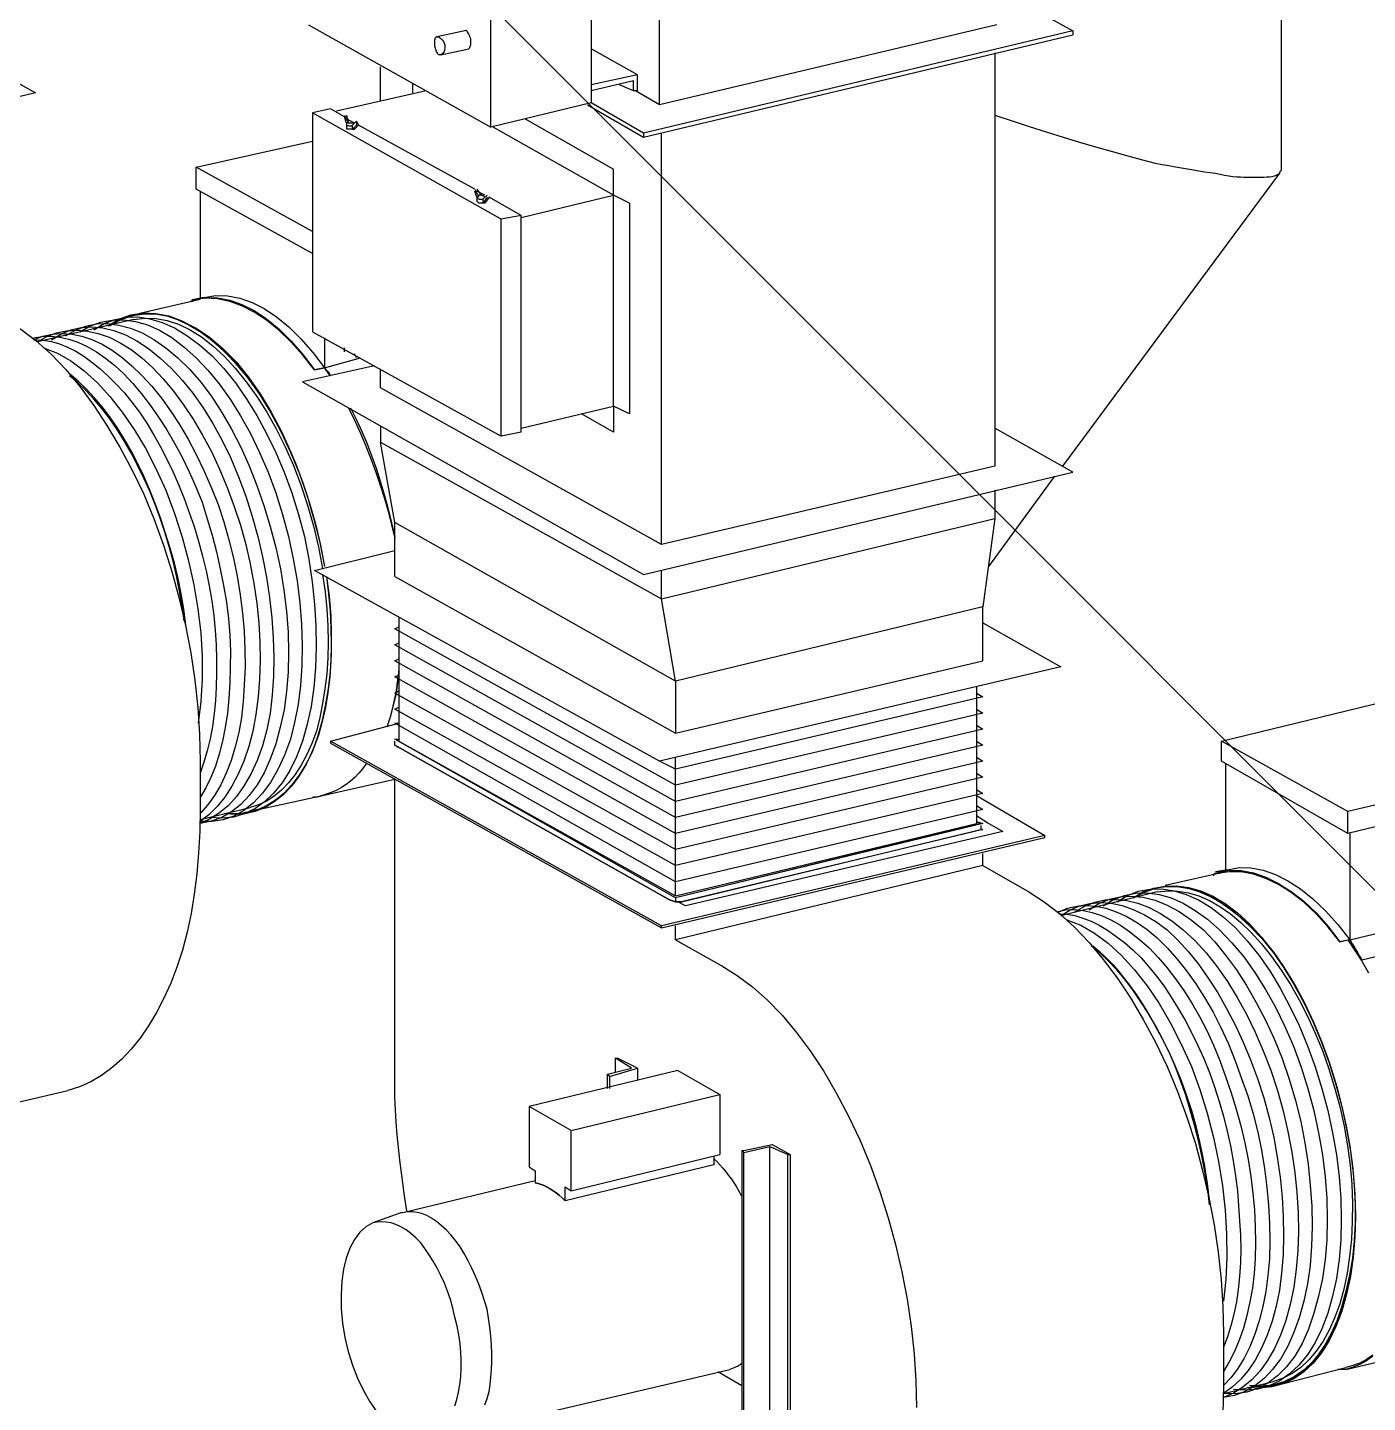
# Model space of a CAD drawing. Header units: metres. Extents: x 20 to 415, y 5 to 292.
# Drawn here: x 185 to 197.5, y 142.69 to 155.52 of the extents above; entities that cross this region are included whole.
import ezdxf

# ---------------------------------------------------------------- set-up
doc = ezdxf.new("R2010")
doc.units = ezdxf.units.M
for name, color, linetype in [('АРМАТУРА', 8, 'Continuous'), ('ВОЗДУХОВОДЫ', 7, 'Continuous'), ('ПОЗИЦИИ', 1, 'Continuous')]:
    doc.layers.add(name, color=color, linetype=linetype)

msp = doc.modelspace()

# ---------------------------------------------------------------- linework, layer by layer
at = {"layer": 'АРМАТУРА'}
for points in [[(190.257, 156.202), (190.257, 154.817)], [(190.894, 154.798), (190.894, 156.183)], [(189.321, 154.592), (189.321, 155.978)], [(194.04, 155.884), (194.751, 155.491)], [(187.617, 155.547), (189.321, 154.592)], [(189.078, 155.491), (188.816, 155.435)], [(189.134, 155.416), (189.128, 155.428), (189.123, 155.44), (189.117, 155.452), (189.112, 155.464), (189.106, 155.474), (189.1, 155.483), (189.095, 155.49), (189.089, 155.494), (189.083, 155.494), (189.078, 155.491)], [(194.751, 155.491), (190.744, 154.536)], [(194.04, 155.547), (190.894, 154.798)], [(194.751, 155.491), (194.751, 155.453)], [(188.834, 155.266), (188.829, 155.272), (188.823, 155.279), (188.818, 155.288), (188.813, 155.296), (188.809, 155.306), (188.805, 155.316), (188.802, 155.327), (188.799, 155.337), (188.798, 155.348), (188.797, 155.36), (188.797, 155.371), (188.797, 155.382), (188.798, 155.392), (188.798, 155.402), (188.799, 155.411), (188.801, 155.419), (188.803, 155.426), (188.807, 155.43), (188.811, 155.433), (188.816, 155.435)], [(188.816, 155.435), (188.822, 155.434), (188.829, 155.432), (188.837, 155.429), (188.845, 155.424), (188.853, 155.418), (188.862, 155.41), (188.87, 155.401), (188.878, 155.389), (188.884, 155.375), (188.891, 155.36), (188.891, 155.348), (188.89, 155.337), (188.89, 155.327), (188.888, 155.316), (188.886, 155.306), (188.883, 155.296), (188.878, 155.288), (188.872, 155.279), (188.863, 155.272), (188.853, 155.266)], [(189.115, 155.322), (189.12, 155.328), (189.124, 155.336), (189.128, 155.344), (189.13, 155.353), (189.132, 155.362), (189.133, 155.372), (189.133, 155.383), (189.134, 155.394), (189.134, 155.405), (189.134, 155.416)], [(188.853, 155.266), (188.834, 155.266)], [(188.853, 155.266), (189.115, 155.322)], [(190.688, 155.079), (190.257, 155.322)], [(188.591, 154.91), (188.591, 155.004)], [(190.688, 155.079), (190.257, 154.985)], [(190.651, 155.023), (190.257, 154.929)], [(190.651, 154.929), (190.52, 154.985)], [(190.651, 154.929), (190.651, 155.023)], [(190.688, 154.929), (190.688, 155.079)], [(187.88, 154.742), (188.703, 154.929)], [(190.688, 154.929), (190.651, 154.929)], [(190.894, 154.798), (190.669, 154.929)], [(187.823, 154.761), (187.655, 154.723)], [(189.415, 153.731), (187.655, 154.723)], [(187.655, 154.723), (187.655, 152.682)], [(187.954, 154.686), (187.823, 154.761)], [(187.954, 154.704), (187.992, 154.629)], [(187.973, 154.704), (187.992, 154.629)], [(190.257, 154.817), (189.321, 154.592)], [(190.744, 154.536), (190.257, 154.817)], [(187.973, 154.629), (187.954, 154.686)], [(188.048, 154.629), (187.973, 154.667)], [(187.992, 154.629), (187.987, 154.629), (187.983, 154.629), (187.98, 154.629), (187.977, 154.628), (187.976, 154.627), (187.974, 154.626), (187.974, 154.623), (187.973, 154.62), (187.973, 154.616), (187.973, 154.611)], [(187.973, 154.611), (187.973, 154.573)], [(187.973, 154.611), (187.974, 154.61), (187.977, 154.609), (187.982, 154.607), (187.988, 154.605), (187.994, 154.604), (188.001, 154.603), (188.009, 154.602), (188.016, 154.604), (188.023, 154.606), (188.029, 154.611)], [(188.048, 154.573), (188.048, 154.573), (188.046, 154.573), (188.044, 154.573), (188.04, 154.573), (188.036, 154.573), (188.032, 154.573), (188.027, 154.573), (188.022, 154.573), (188.016, 154.573), (188.011, 154.573), (188.005, 154.573), (188, 154.573), (187.994, 154.573), (187.989, 154.573), (187.985, 154.573), (187.981, 154.573), (187.978, 154.573), (187.975, 154.573), (187.974, 154.573), (187.973, 154.573)], [(188.048, 154.629), (188.042, 154.629), (188.037, 154.629), (188.031, 154.629), (188.026, 154.629), (188.02, 154.629), (188.014, 154.629), (188.009, 154.629), (188.003, 154.629), (187.998, 154.629), (187.992, 154.629)], [(188.029, 154.611), (188.067, 154.648)], [(188.029, 154.573), (188.029, 154.611)], [(188.067, 154.611), (188.029, 154.573)], [(188.029, 154.573), (188.03, 154.573), (188.031, 154.573), (188.033, 154.573), (188.036, 154.573), (188.039, 154.573), (188.042, 154.573), (188.044, 154.573), (188.046, 154.573), (188.048, 154.573), (188.048, 154.573)], [(188.086, 154.611), (188.048, 154.573)], [(188.067, 154.648), (188.086, 154.611)], [(188.067, 154.648), (188.067, 154.611)], [(189.171, 154.012), (188.086, 154.611)], [(190.463, 153.955), (189.34, 154.592)], [(189.64, 154.667), (190.463, 154.199)], [(189.64, 154.667), (190.463, 154.199)], [(186.569, 154.218), (187.655, 154.461)], [(190.744, 154.536), (190.744, 154.498)], [(186.569, 154.012), (186.569, 154.218)], [(187.655, 153.618), (186.569, 154.218)], [(190.463, 153.955), (190.463, 154.199)], [(187.655, 153.412), (186.569, 154.012)], [(186.606, 153.993), (186.606, 153.001)], [(189.171, 154.012), (189.209, 153.937)], [(189.19, 153.937), (189.171, 153.993)], [(189.19, 154.012), (189.228, 153.955)], [(189.265, 153.955), (189.19, 153.993)], [(189.209, 153.955), (189.204, 153.95), (189.2, 153.946), (189.197, 153.943), (189.194, 153.941), (189.193, 153.939), (189.192, 153.938), (189.191, 153.937), (189.19, 153.937), (189.19, 153.937), (189.19, 153.937)], [(189.19, 153.937), (189.19, 153.899)], [(189.19, 153.937), (189.191, 153.932), (189.194, 153.928), (189.199, 153.924), (189.205, 153.922), (189.211, 153.92), (189.218, 153.919), (189.226, 153.919), (189.233, 153.918), (189.24, 153.918), (189.246, 153.918)], [(189.265, 153.937), (189.259, 153.942), (189.254, 153.946), (189.248, 153.949), (189.243, 153.951), (189.237, 153.953), (189.231, 153.954), (189.226, 153.955), (189.22, 153.955), (189.215, 153.955), (189.209, 153.955)], [(189.246, 153.918), (189.284, 153.955)], [(189.284, 153.937), (189.246, 153.881)], [(189.303, 153.937), (189.265, 153.881)], [(189.602, 153.768), (189.303, 153.937)], [(189.602, 153.749), (190.463, 153.955)], [(190.613, 153.881), (190.463, 153.955)], [(190.613, 153.881), (190.463, 153.955)], [(190.463, 151.989), (190.463, 153.955)], [(189.246, 153.881), (189.246, 153.881), (189.244, 153.881), (189.242, 153.881), (189.239, 153.881), (189.235, 153.881), (189.23, 153.881), (189.225, 153.881), (189.22, 153.881), (189.215, 153.881), (189.209, 153.881), (189.204, 153.886), (189.2, 153.89), (189.197, 153.893), (189.194, 153.895), (189.193, 153.897), (189.192, 153.898), (189.191, 153.899), (189.19, 153.899), (189.19, 153.899), (189.19, 153.899)], [(189.246, 153.918), (189.246, 153.881)], [(189.265, 153.899), (189.246, 153.881)], [(189.265, 153.881), (189.265, 153.881), (189.263, 153.881), (189.261, 153.881), (189.259, 153.881), (189.256, 153.881), (189.253, 153.881), (189.25, 153.881), (189.248, 153.881), (189.247, 153.881), (189.246, 153.881)], [(190.613, 153.881), (190.613, 151.915)], [(189.602, 153.768), (189.415, 153.731)], [(189.415, 151.709), (189.415, 153.731)], [(189.602, 151.746), (189.602, 153.768)], [(186.531, 152.963), (186.526, 152.963), (186.522, 152.963), (186.519, 152.963), (186.517, 152.963), (186.515, 152.963), (186.514, 152.963), (186.513, 152.963), (186.513, 152.963), (186.513, 152.963), (186.513, 152.963)], [(186.531, 152.982), (186.55, 152.982)], [(186.531, 152.963), (186.569, 152.982)], [(186.55, 152.982), (186.55, 152.982), (186.548, 152.982), (186.546, 152.981), (186.544, 152.981), (186.541, 152.98), (186.538, 152.978), (186.536, 152.975), (186.533, 152.972), (186.532, 152.968), (186.531, 152.963)], [(186.644, 153.001), (186.55, 152.982)], [(186.55, 152.982), (186.658, 153), (186.769, 152.998), (186.883, 152.977), (186.997, 152.937), (187.112, 152.879), (187.227, 152.803), (187.341, 152.709), (187.454, 152.598), (187.565, 152.47), (187.674, 152.326)], [(187.674, 152.326), (187.565, 152.465), (187.454, 152.589), (187.341, 152.697), (187.227, 152.789), (187.112, 152.865), (186.997, 152.924), (186.883, 152.965), (186.769, 152.989), (186.658, 152.995), (186.55, 152.982)], [(186.606, 153.001), (186.606, 152.995), (186.605, 152.991), (186.602, 152.988), (186.6, 152.986), (186.597, 152.984), (186.594, 152.983), (186.592, 152.982), (186.59, 152.982), (186.588, 152.982), (186.588, 152.982)], [(186.644, 153.001), (186.752, 153.019), (186.863, 153.017), (186.976, 152.996), (187.091, 152.956), (187.206, 152.898), (187.32, 152.821), (187.435, 152.727), (187.548, 152.616), (187.659, 152.489), (187.767, 152.345)], [(184.79, 152.795), (184.935, 152.706), (185.077, 152.598), (185.217, 152.472), (185.353, 152.329), (185.485, 152.17), (185.614, 151.995), (185.738, 151.807), (185.858, 151.605), (185.973, 151.391), (186.082, 151.166), (186.179, 150.932), (186.266, 150.691), (186.344, 150.445), (186.412, 150.195), (186.471, 149.942), (186.519, 149.687), (186.557, 149.431), (186.584, 149.177), (186.601, 148.925), (186.606, 148.675)], [(187.655, 152.682), (189.415, 151.709)], [(187.767, 152.626), (187.767, 152.345)], [(187.954, 152.495), (187.954, 152.532)], [(187.767, 152.345), (188.104, 152.439)], [(188.067, 152.439), (188.048, 152.476)], [(187.767, 152.345), (187.674, 152.326)], [(187.674, 152.326), (187.767, 152.345)], [(187.823, 152.27), (187.818, 152.276), (187.812, 152.284), (187.807, 152.291), (187.801, 152.299), (187.795, 152.308), (187.79, 152.316), (187.784, 152.324), (187.778, 152.332), (187.773, 152.339), (187.767, 152.345)], [(187.767, 152.345), (187.773, 152.34), (187.778, 152.334), (187.784, 152.328), (187.79, 152.322), (187.795, 152.315), (187.801, 152.308), (187.807, 152.3), (187.812, 152.291), (187.818, 152.281), (187.823, 152.27)], [(189.602, 151.783), (190.463, 151.989)], [(190.463, 151.746), (190.164, 151.915)], [(190.463, 151.989), (190.463, 151.746)], [(190.463, 151.989), (190.463, 151.746)], [(190.613, 151.915), (190.463, 151.989)], [(189.602, 151.746), (189.415, 151.709)], [(196.137, 148.863), (198.833, 149.518)], [(187.823, 148.863), (188.46, 149.031)], [(190.913, 147.14), (187.823, 148.863)], [(187.823, 148.863), (187.823, 148.844)], [(187.823, 148.844), (190.913, 147.121)], [(190.988, 147.383), (188.423, 148.825)], [(188.46, 148.806), (188.441, 148.806)], [(196.137, 148.675), (196.137, 148.863)], [(197.316, 148.207), (196.137, 148.863)], [(200.031, 148.844), (197.316, 148.207)], [(186.606, 148.675), (186.606, 148.226)], [(197.316, 148.001), (196.137, 148.675)], [(196.174, 148.657), (196.174, 147.664)], [(200.031, 148.657), (197.316, 148.001)], [(188.423, 145.661), (188.423, 148.507)], [(193.852, 148.357), (194.489, 147.983)], [(186.606, 148.226), (186.603, 148.021), (186.593, 147.82), (186.576, 147.625), (186.552, 147.437), (186.522, 147.255), (186.485, 147.08), (186.441, 146.914), (186.391, 146.755), (186.333, 146.606), (186.269, 146.466), (186.2, 146.331), (186.126, 146.206), (186.047, 146.091), (185.964, 145.988), (185.876, 145.895), (185.784, 145.814), (185.687, 145.744), (185.586, 145.685), (185.481, 145.639), (185.371, 145.605)], [(193.852, 148.17), (193.965, 148.095)], [(197.316, 148.001), (197.316, 148.207)], [(193.909, 148.039), (191.1, 147.365)], [(193.89, 148.039), (193.909, 148.039)], [(193.965, 148.095), (194.096, 148.02)], [(194.489, 147.983), (190.913, 147.14)], [(190.913, 147.121), (194.489, 147.964)], [(194.096, 148.02), (191.137, 147.327), (191.063, 147.365)], [(194.489, 147.964), (194.489, 147.983)], [(197.335, 148.001), (197.335, 147.009)], [(193.909, 147.702), (193.909, 147.814)], [(193.909, 147.702), (191.044, 147.009)], [(193.909, 147.702), (194.339, 147.458)], [(196.08, 147.646), (196.081, 147.646), (196.082, 147.646), (196.085, 147.646), (196.087, 147.646), (196.09, 147.646), (196.093, 147.646), (196.095, 147.646), (196.097, 147.646), (196.099, 147.646), (196.099, 147.646)], [(196.08, 147.627), (196.137, 147.646)], [(196.193, 147.664), (196.099, 147.646)], [(196.099, 147.646), (196.208, 147.659), (196.32, 147.655), (196.435, 147.633), (196.552, 147.593), (196.67, 147.536), (196.788, 147.461), (196.905, 147.369), (197.02, 147.26), (197.132, 147.134), (197.241, 146.99)], [(197.241, 146.99), (197.132, 147.129), (197.02, 147.252), (196.905, 147.36), (196.788, 147.452), (196.67, 147.526), (196.552, 147.583), (196.436, 147.623), (196.32, 147.643), (196.208, 147.645), (196.099, 147.627)], [(196.174, 147.646), (196.168, 147.646), (196.163, 147.645), (196.157, 147.645), (196.152, 147.644), (196.146, 147.643), (196.14, 147.642), (196.135, 147.639), (196.129, 147.636), (196.123, 147.632), (196.118, 147.627)], [(196.193, 147.664), (196.301, 147.683), (196.412, 147.681), (196.526, 147.66), (196.641, 147.62), (196.757, 147.561), (196.874, 147.485), (196.99, 147.391), (197.106, 147.28), (197.222, 147.153), (197.335, 147.009)], [(197.335, 147.009), (199.994, 147.646)], [(196.08, 147.627), (196.08, 147.627), (196.079, 147.627), (196.076, 147.627), (196.074, 147.626), (196.071, 147.625), (196.068, 147.623), (196.066, 147.621), (196.064, 147.617), (196.062, 147.613), (196.062, 147.608)], [(196.099, 147.627), (196.099, 147.627), (196.097, 147.627), (196.095, 147.627), (196.093, 147.627), (196.09, 147.627), (196.087, 147.627), (196.085, 147.627), (196.082, 147.627), (196.081, 147.627), (196.08, 147.627)], [(194.339, 147.458), (194.484, 147.365), (194.626, 147.255), (194.766, 147.128), (194.902, 146.985), (195.034, 146.826), (195.163, 146.654), (195.287, 146.467), (195.407, 146.267), (195.522, 146.054), (195.631, 145.829), (195.728, 145.595), (195.815, 145.355), (195.893, 145.109), (195.961, 144.859), (196.02, 144.605), (196.068, 144.351), (196.106, 144.095), (196.133, 143.841), (196.15, 143.588), (196.155, 143.339)], [(197.447, 146.822), (200.125, 147.458)], [(191.044, 147.365), (190.988, 147.383)], [(191.1, 147.365), (191.044, 147.365)], [(190.913, 147.121), (190.913, 147.14)], [(191.044, 147.009), (191.044, 147.14)], [(191.044, 147.009), (191.474, 146.766)], [(197.335, 147.009), (197.241, 146.99)], [(197.241, 146.99), (197.316, 147.009)], [(197.335, 147.009), (197.346, 146.992), (197.357, 146.973), (197.369, 146.955), (197.38, 146.935), (197.391, 146.915), (197.402, 146.896), (197.414, 146.876), (197.425, 146.858), (197.436, 146.839), (197.447, 146.822)], [(191.474, 146.766), (191.619, 146.678), (191.762, 146.571), (191.901, 146.447), (192.037, 146.306), (192.17, 146.148), (192.298, 145.974), (192.422, 145.786), (192.542, 145.583), (192.657, 145.366), (192.766, 145.137), (192.863, 144.903), (192.95, 144.662), (193.028, 144.416), (193.096, 144.166), (193.155, 143.913), (193.203, 143.658), (193.241, 143.403), (193.269, 143.148), (193.285, 142.896), (193.291, 142.646)], [(190.632, 145.811), (190.482, 145.904)], [(190.482, 145.773), (190.482, 145.904)], [(190.482, 145.904), (190.501, 145.904)], [(190.688, 145.811), (190.501, 145.904)], [(191.063, 145.792), (189.677, 145.455)], [(190.407, 145.755), (190.632, 145.811)], [(190.407, 145.755), (190.426, 145.736)], [(190.407, 145.623), (190.407, 145.755)], [(190.426, 145.736), (190.688, 145.811)], [(190.426, 145.736), (190.426, 145.623)], [(190.688, 145.811), (190.688, 145.698)], [(191.063, 145.792), (191.456, 145.567)], [(182.562, 144.949), (185.371, 145.605)], [(188.535, 144.481), (188.518, 144.599), (188.502, 144.717), (188.486, 144.835), (188.471, 144.953), (188.458, 145.071), (188.446, 145.189), (188.436, 145.307), (188.429, 145.425), (188.424, 145.543), (188.423, 145.661)], [(190.07, 145.23), (191.456, 145.567)], [(191.456, 145.567), (191.456, 145.006)], [(189.677, 145.455), (189.677, 144.893)], [(190.07, 145.23), (189.677, 145.455)], [(190.07, 144.669), (190.07, 145.23)], [(191.68, 145.043), (191.943, 145.099)], [(191.68, 145.024), (191.924, 145.081)], [(191.924, 145.081), (192.092, 145.006)], [(191.924, 138.172), (191.924, 145.081)], [(191.943, 145.099), (192.111, 145.006)], [(190.07, 144.669), (191.456, 145.006)], [(191.4, 144.987), (191.4, 144.912)], [(191.4, 144.968), (191.428, 144.94), (191.456, 144.91), (191.483, 144.878), (191.511, 144.846), (191.538, 144.811), (191.564, 144.776), (191.59, 144.738), (191.615, 144.698), (191.639, 144.656), (191.662, 144.612)], [(191.68, 145.024), (191.662, 145.043)], [(191.662, 145.043), (191.68, 145.043)], [(191.662, 145.043), (191.662, 138.115)], [(191.68, 138.115), (191.68, 145.024)], [(192.092, 138.078), (192.092, 145.006)], [(192.092, 145.006), (192.111, 145.006)], [(192.111, 145.006), (192.111, 138.097)], [(189.677, 144.893), (189.733, 144.856)], [(189.733, 144.856), (189.733, 144.743)], [(191.4, 144.912), (190.014, 144.575)], [(189.733, 144.762), (188.497, 144.463)], [(190.014, 144.575), (189.986, 144.602), (189.958, 144.627), (189.93, 144.649), (189.902, 144.669), (189.874, 144.687), (189.846, 144.703), (189.817, 144.717), (189.789, 144.728), (189.761, 144.737), (189.733, 144.743)], [(189.733, 144.743), (189.761, 144.737), (189.789, 144.728), (189.817, 144.717), (189.846, 144.703), (189.874, 144.687), (189.902, 144.669), (189.93, 144.649), (189.958, 144.627), (189.986, 144.602), (190.014, 144.575)], [(190.014, 144.575), (190.014, 144.706)], [(190.014, 144.706), (190.07, 144.669)], [(188.479, 144.463), (188.217, 144.369)], [(188.497, 144.463), (188.497, 144.463), (188.496, 144.463), (188.493, 144.463), (188.491, 144.463), (188.488, 144.463), (188.485, 144.463), (188.483, 144.463), (188.481, 144.463), (188.479, 144.463), (188.479, 144.463)], [(189.262, 142.673), (189.284, 142.732), (189.303, 142.796), (189.313, 142.86), (189.32, 142.928), (189.326, 143), (189.328, 143.075), (189.328, 143.152), (189.325, 143.232), (189.32, 143.313), (189.311, 143.396), (189.299, 143.48), (189.284, 143.564), (189.26, 143.643), (189.234, 143.72), (189.206, 143.797), (189.176, 143.872), (189.143, 143.945), (189.109, 144.016), (189.072, 144.082), (189.032, 144.145), (188.991, 144.204), (188.947, 144.257), (188.902, 144.304), (188.857, 144.346), (188.812, 144.383), (188.767, 144.413), (188.722, 144.437), (188.677, 144.455), (188.632, 144.467), (188.587, 144.472), (188.542, 144.471), (188.497, 144.463)], [(188.217, 144.369), (188.153, 144.333), (188.096, 144.281), (188.046, 144.214), (188.004, 144.134), (187.971, 144.041), (187.946, 143.938), (187.929, 143.824), (187.922, 143.701), (187.924, 143.57), (187.936, 143.433), (187.957, 143.299), (187.989, 143.168), (188.028, 143.041), (188.076, 142.919), (188.13, 142.806), (188.191, 142.701), (188.256, 142.607), (188.327, 142.525), (188.401, 142.456), (188.479, 142.403)], [(188.984, 142.662), (189.003, 142.721), (189.018, 142.79), (189.03, 142.86), (189.038, 142.933), (189.042, 143.008), (189.043, 143.084), (189.039, 143.162), (189.032, 143.242), (189.02, 143.323), (189.004, 143.405), (188.984, 143.489), (188.965, 143.572), (188.942, 143.653), (188.916, 143.731), (188.886, 143.806), (188.853, 143.878), (188.819, 143.946), (188.782, 144.011), (188.744, 144.072), (188.705, 144.129), (188.666, 144.182), (188.62, 144.229), (188.574, 144.27), (188.528, 144.304), (188.481, 144.331), (188.434, 144.353), (188.388, 144.368), (188.343, 144.377), (188.299, 144.38), (188.257, 144.377), (188.217, 144.369)], [(196.155, 143.339), (196.155, 142.89)], [(191.662, 143.058), (191.656, 143.053), (191.648, 143.047), (191.64, 143.042), (191.63, 143.036), (191.62, 143.03), (191.608, 143.025), (191.595, 143.019), (191.581, 143.013), (191.566, 143.008), (191.549, 143.002)], [(189.003, 142.403), (191.549, 143.002)], [(191.437, 142.983), (191.662, 142.852)], [(196.155, 142.89), (196.152, 142.684), (196.142, 142.484), (196.125, 142.289), (196.101, 142.099), (196.071, 141.916), (196.034, 141.74), (195.99, 141.571), (195.94, 141.409), (195.882, 141.256), (195.818, 141.111), (195.749, 140.981), (195.675, 140.86), (195.596, 140.749), (195.513, 140.647), (195.425, 140.557), (195.333, 140.476), (195.236, 140.407), (195.135, 140.349), (195.03, 140.303), (194.92, 140.269)]]:
    msp.add_lwpolyline(points, dxfattribs=at)
at = {"layer": 'ВОЗДУХОВОДЫ'}
for points in [[(196.698, 154.199), (196.698, 156.82)], [(184.341, 155.322), (185.071, 154.91), (181.326, 154.012), (178.125, 155.809)], [(190.22, 154.798), (190.744, 154.498), (194.751, 155.453)], [(194.021, 155.285), (194.021, 151.428)], [(188.291, 154.835), (188.291, 155.154)], [(194.021, 154.704), (194.183, 154.649), (194.344, 154.596), (194.502, 154.546), (194.659, 154.498), (194.812, 154.452), (194.962, 154.408), (195.108, 154.366), (195.25, 154.327), (195.387, 154.29), (195.519, 154.255), (195.584, 154.244), (195.647, 154.233), (195.707, 154.222), (195.765, 154.211), (195.821, 154.201), (195.875, 154.192), (195.927, 154.183), (195.979, 154.175), (196.03, 154.168), (196.08, 154.161), (196.124, 154.151), (196.166, 154.143), (196.206, 154.137), (196.243, 154.132), (196.279, 154.129), (196.314, 154.126), (196.346, 154.125), (196.378, 154.124), (196.408, 154.124), (196.436, 154.124)], [(190.913, 150.698), (190.913, 154.536)], [(196.68, 154.161), (196.68, 154.166), (196.682, 154.171), (196.684, 154.174), (196.686, 154.177), (196.689, 154.18), (196.692, 154.183), (196.694, 154.186), (196.696, 154.19), (196.698, 154.194), (196.698, 154.199)], [(194.657, 151.428), (196.68, 154.161)], [(196.436, 154.124), (196.469, 154.124), (196.501, 154.124), (196.531, 154.125), (196.56, 154.126), (196.586, 154.129), (196.61, 154.132), (196.632, 154.137), (196.651, 154.143), (196.667, 154.151), (196.68, 154.161)], [(186.606, 152.982), (186.045, 152.851)], [(185.989, 152.795), (185.09, 152.589)], [(185.483, 152.682), (185.581, 152.736), (185.682, 152.772), (185.787, 152.791), (185.895, 152.793), (186.005, 152.778), (186.117, 152.746), (186.229, 152.696), (186.343, 152.628), (186.456, 152.542), (186.569, 152.439), (186.68, 152.324), (186.786, 152.195), (186.888, 152.053), (186.985, 151.898), (187.077, 151.732), (187.162, 151.556), (187.241, 151.371), (187.312, 151.178), (187.375, 150.978), (187.43, 150.772), (187.476, 150.565), (187.511, 150.358), (187.537, 150.154), (187.553, 149.953), (187.559, 149.757), (187.556, 149.566), (187.543, 149.382), (187.521, 149.206), (187.489, 149.038), (187.449, 148.881), (187.394, 148.732), (187.333, 148.597), (187.263, 148.477), (187.187, 148.374), (187.105, 148.287), (187.016, 148.217), (186.922, 148.164), (186.822, 148.129), (186.716, 148.112), (186.606, 148.114)], [(185.614, 152.701), (185.712, 152.759), (185.813, 152.798), (185.919, 152.818), (186.027, 152.82), (186.138, 152.804), (186.252, 152.77), (186.367, 152.718), (186.483, 152.648), (186.601, 152.561), (186.719, 152.458), (186.829, 152.338), (186.936, 152.205), (187.038, 152.059), (187.135, 151.902), (187.227, 151.734), (187.312, 151.557), (187.391, 151.371), (187.462, 151.178), (187.525, 150.978), (187.58, 150.772), (187.62, 150.56), (187.652, 150.349), (187.674, 150.142), (187.687, 149.938), (187.69, 149.74), (187.684, 149.548), (187.668, 149.364), (187.642, 149.187), (187.607, 149.02), (187.561, 148.863), (187.506, 148.718), (187.443, 148.589), (187.372, 148.475), (187.293, 148.378), (187.208, 148.296), (187.116, 148.232), (187.019, 148.184), (186.917, 148.155), (186.811, 148.144), (186.7, 148.151)], [(185.745, 152.738), (185.849, 152.8), (185.959, 152.84), (186.074, 152.858), (186.193, 152.854), (186.314, 152.83), (186.437, 152.784), (186.56, 152.718), (186.683, 152.632), (186.805, 152.527), (186.925, 152.401), (187.045, 152.259), (187.158, 152.102), (187.264, 151.932), (187.361, 151.751), (187.451, 151.559), (187.533, 151.358), (187.605, 151.15), (187.669, 150.935), (187.723, 150.715), (187.767, 150.492)], [(185.745, 152.738), (185.849, 152.8), (185.959, 152.84), (186.074, 152.858), (186.193, 152.854), (186.314, 152.83), (186.437, 152.784), (186.56, 152.718), (186.683, 152.632), (186.805, 152.527), (186.925, 152.401), (187.045, 152.259), (187.158, 152.102), (187.264, 151.932), (187.361, 151.751), (187.451, 151.559), (187.533, 151.358), (187.605, 151.15), (187.669, 150.935), (187.723, 150.715), (187.767, 150.492)], [(185.764, 152.738), (185.868, 152.796), (185.976, 152.833), (186.089, 152.85), (186.206, 152.846), (186.326, 152.823), (186.447, 152.779), (186.571, 152.715), (186.695, 152.631), (186.819, 152.526), (186.943, 152.401), (187.059, 152.259), (187.168, 152.102), (187.27, 151.932), (187.365, 151.751), (187.454, 151.559), (187.534, 151.358), (187.606, 151.15), (187.669, 150.935), (187.723, 150.715), (187.767, 150.492)], [(185.764, 152.738), (185.781, 152.754), (185.8, 152.768), (185.819, 152.78), (185.839, 152.79), (185.86, 152.799), (185.881, 152.807), (185.903, 152.814), (185.925, 152.821), (185.947, 152.826), (185.97, 152.832)], [(185.97, 152.832), (186.073, 152.851), (186.178, 152.851), (186.286, 152.833), (186.395, 152.798), (186.506, 152.745), (186.617, 152.677), (186.728, 152.593), (186.839, 152.493), (186.948, 152.38), (187.056, 152.252), (187.155, 152.111), (187.248, 151.961), (187.337, 151.801), (187.42, 151.632), (187.496, 151.456), (187.565, 151.273), (187.628, 151.084), (187.682, 150.89), (187.729, 150.692), (187.767, 150.492)], [(185.989, 152.795), (186.091, 152.809), (186.195, 152.806), (186.3, 152.787), (186.406, 152.752), (186.513, 152.701), (186.619, 152.634), (186.726, 152.552), (186.831, 152.454), (186.935, 152.342), (187.037, 152.214), (187.136, 152.079), (187.23, 151.932), (187.318, 151.776), (187.401, 151.609), (187.477, 151.435), (187.547, 151.253), (187.609, 151.065), (187.664, 150.871), (187.71, 150.674), (187.749, 150.473)], [(185.052, 152.607), (185.138, 152.64), (185.227, 152.659), (185.318, 152.666), (185.41, 152.659), (185.504, 152.64), (185.598, 152.609), (185.693, 152.565), (185.786, 152.51), (185.879, 152.443), (185.97, 152.364), (186.064, 152.274), (186.156, 152.174), (186.245, 152.064), (186.331, 151.944), (186.414, 151.816), (186.494, 151.681), (186.57, 151.537), (186.643, 151.388), (186.711, 151.233), (186.775, 151.072), (186.828, 150.908), (186.876, 150.74), (186.917, 150.571), (186.952, 150.401), (186.981, 150.229), (187.003, 150.058), (187.018, 149.888), (187.025, 149.718), (187.026, 149.551), (187.018, 149.387), (187.009, 149.233), (186.992, 149.084), (186.967, 148.943), (186.935, 148.809), (186.897, 148.683), (186.851, 148.565), (186.799, 148.456), (186.741, 148.356), (186.677, 148.267), (186.606, 148.189)], [(185.09, 152.589), (185.176, 152.637), (185.267, 152.672), (185.36, 152.692), (185.457, 152.698), (185.556, 152.689), (185.656, 152.667), (185.758, 152.631), (185.86, 152.58), (185.962, 152.516), (186.063, 152.439), (186.164, 152.348), (186.263, 152.244), (186.359, 152.129), (186.453, 152.002), (186.543, 151.866), (186.63, 151.719), (186.712, 151.564), (186.788, 151.401), (186.86, 151.23), (186.925, 151.053), (186.983, 150.877), (187.033, 150.698), (187.075, 150.516), (187.109, 150.333), (187.135, 150.15), (187.154, 149.968), (187.165, 149.789), (187.167, 149.612), (187.162, 149.441), (187.149, 149.275), (187.128, 149.111), (187.098, 148.956), (187.06, 148.812), (187.015, 148.677), (186.962, 148.554), (186.903, 148.442), (186.837, 148.341), (186.765, 148.252), (186.688, 148.177), (186.606, 148.114)], [(185.221, 152.607), (185.308, 152.661), (185.4, 152.699), (185.496, 152.722), (185.596, 152.729), (185.698, 152.72), (185.803, 152.695), (185.91, 152.655), (186.017, 152.598), (186.125, 152.526), (186.232, 152.439), (186.338, 152.342), (186.44, 152.231), (186.54, 152.108), (186.635, 151.972), (186.726, 151.826), (186.812, 151.669), (186.892, 151.503), (186.966, 151.329), (187.033, 151.148), (187.093, 150.96), (187.145, 150.773), (187.19, 150.584), (187.226, 150.393), (187.255, 150.203), (187.276, 150.014), (187.289, 149.827), (187.294, 149.644), (187.291, 149.465), (187.28, 149.291), (187.262, 149.125), (187.229, 148.967), (187.188, 148.82), (187.139, 148.684), (187.082, 148.56), (187.018, 148.448), (186.948, 148.35), (186.871, 148.264), (186.788, 148.193), (186.7, 148.137), (186.606, 148.095)], [(185.352, 152.645), (185.444, 152.698), (185.54, 152.735), (185.64, 152.755), (185.742, 152.758), (185.848, 152.745), (185.956, 152.716), (186.065, 152.671), (186.176, 152.609), (186.288, 152.532), (186.4, 152.439), (186.511, 152.331), (186.616, 152.209), (186.716, 152.074), (186.811, 151.928), (186.901, 151.772), (186.986, 151.606), (187.064, 151.431), (187.136, 151.249), (187.202, 151.06), (187.262, 150.866), (187.313, 150.669), (187.356, 150.47), (187.389, 150.272), (187.413, 150.075), (187.428, 149.881), (187.433, 149.691), (187.428, 149.506), (187.414, 149.327), (187.39, 149.156), (187.355, 148.994), (187.312, 148.838), (187.261, 148.695), (187.203, 148.567), (187.138, 148.454), (187.065, 148.355), (186.986, 148.271), (186.9, 148.203), (186.808, 148.151), (186.71, 148.115), (186.606, 148.095)], [(185.052, 152.626), (185.132, 152.638), (185.214, 152.64), (185.297, 152.631), (185.381, 152.613), (185.466, 152.584), (185.552, 152.545), (185.639, 152.496), (185.725, 152.437), (185.81, 152.368), (185.895, 152.289), (185.979, 152.2), (186.061, 152.103), (186.141, 151.998), (186.219, 151.886), (186.295, 151.767), (186.368, 151.642), (186.438, 151.511), (186.504, 151.375), (186.567, 151.235), (186.625, 151.091), (186.674, 150.938), (186.719, 150.784), (186.76, 150.628), (186.795, 150.472), (186.826, 150.316), (186.852, 150.161), (186.871, 150.006), (186.883, 149.853), (186.889, 149.703), (186.887, 149.555), (186.884, 149.406), (186.876, 149.262), (186.862, 149.123), (186.842, 148.99), (186.817, 148.863), (186.786, 148.743), (186.75, 148.63), (186.707, 148.524), (186.66, 148.427), (186.606, 148.338)], [(185.071, 152.607), (185.145, 152.603), (185.219, 152.59), (185.294, 152.568), (185.37, 152.538), (185.446, 152.5), (185.521, 152.454), (185.597, 152.4), (185.672, 152.339), (185.746, 152.271), (185.82, 152.195), (185.897, 152.114), (185.971, 152.025), (186.041, 151.931), (186.109, 151.83), (186.173, 151.725), (186.235, 151.614), (186.294, 151.499), (186.351, 151.379), (186.405, 151.256), (186.457, 151.128), (186.505, 150.997), (186.551, 150.864), (186.592, 150.728), (186.629, 150.59), (186.663, 150.452), (186.691, 150.313), (186.715, 150.173), (186.734, 150.035), (186.748, 149.897), (186.756, 149.761), (186.76, 149.628), (186.76, 149.497), (186.757, 149.368), (186.749, 149.243), (186.737, 149.12), (186.721, 149.001), (186.7, 148.886), (186.674, 148.774), (186.643, 148.666), (186.606, 148.563)], [(185.146, 152.532), (185.275, 152.482), (185.401, 152.41), (185.526, 152.318), (185.648, 152.207), (185.766, 152.078), (185.881, 151.933), (185.991, 151.771), (186.096, 151.595), (186.195, 151.405), (186.288, 151.203), (186.368, 150.987), (186.438, 150.767), (186.498, 150.544), (186.547, 150.32), (186.585, 150.096), (186.612, 149.874), (186.626, 149.655), (186.627, 149.44), (186.614, 149.232), (186.588, 149.031)], [(186.475, 149.949), (186.456, 150.094), (186.431, 150.238), (186.401, 150.381), (186.367, 150.523), (186.328, 150.663), (186.285, 150.801), (186.239, 150.937), (186.19, 151.071), (186.137, 151.204), (186.082, 151.334), (186.024, 151.455), (185.963, 151.572), (185.899, 151.683), (185.833, 151.789), (185.764, 151.889), (185.692, 151.983), (185.619, 152.07), (185.544, 152.15), (185.467, 152.223), (185.389, 152.289)], [(186.457, 149.986), (186.438, 150.126), (186.414, 150.266), (186.386, 150.405), (186.355, 150.543), (186.319, 150.679), (186.279, 150.812), (186.235, 150.943), (186.188, 151.071), (186.137, 151.195), (186.082, 151.315), (186.024, 151.437), (185.963, 151.553), (185.899, 151.664), (185.833, 151.77), (185.764, 151.87), (185.692, 151.964), (185.619, 152.051), (185.544, 152.132), (185.467, 152.205), (185.389, 152.27)], [(186.457, 149.986), (186.438, 150.126), (186.414, 150.266), (186.386, 150.405), (186.355, 150.543), (186.319, 150.679), (186.279, 150.812), (186.235, 150.943), (186.188, 151.071), (186.137, 151.195), (186.082, 151.315), (186.024, 151.437), (185.963, 151.553), (185.899, 151.664), (185.833, 151.77), (185.764, 151.87), (185.692, 151.964), (185.619, 152.051), (185.544, 152.132), (185.467, 152.205), (185.389, 152.27)], [(188.235, 152.364), (187.561, 152.214), (190.744, 150.417), (194.751, 151.372), (194.021, 151.783)], [(187.767, 152.345), (187.773, 152.339), (187.778, 152.332), (187.784, 152.324), (187.79, 152.316), (187.795, 152.308), (187.801, 152.299), (187.807, 152.291), (187.812, 152.284), (187.818, 152.276), (187.823, 152.27)], [(187.767, 152.345), (187.773, 152.339), (187.778, 152.332), (187.784, 152.324), (187.79, 152.316), (187.795, 152.308), (187.801, 152.299), (187.807, 152.291), (187.812, 152.284), (187.818, 152.276), (187.823, 152.27)], [(188.291, 152.158), (188.291, 152.326)], [(194.021, 151.428), (190.913, 150.698), (188.291, 152.158)], [(187.992, 151.971), (188.047, 151.857), (188.1, 151.742), (188.15, 151.624), (188.198, 151.505), (188.242, 151.383), (188.285, 151.26), (188.324, 151.136), (188.36, 151.01), (188.393, 150.882), (188.423, 150.754)], [(188.011, 151.971), (188.065, 151.862), (188.116, 151.751), (188.165, 151.637), (188.21, 151.519), (188.252, 151.4), (188.291, 151.278), (188.328, 151.154), (188.362, 151.028), (188.393, 150.901), (188.423, 150.772)], [(188.291, 151.802), (188.291, 151.652), (190.913, 150.192), (190.913, 150.454)], [(188.423, 150.903), (188.291, 151.652)], [(193.965, 150.492), (194.583, 151.334)], [(194.021, 151.203), (194.021, 150.941)], [(191.044, 149.424), (188.423, 150.903)], [(188.423, 150.398), (188.423, 150.903)], [(190.913, 150.192), (194.021, 150.941)], [(194.021, 150.941), (193.909, 150.117)], [(194.639, 149.555), (190.894, 148.675), (187.674, 150.454), (188.423, 150.641)], [(187.786, 150.398), (187.81, 150.213), (187.825, 150.031), (187.831, 149.851), (187.829, 149.676), (187.819, 149.506), (187.801, 149.343), (187.775, 149.186), (187.742, 149.037), (187.702, 148.898), (187.655, 148.769), (187.595, 148.647), (187.53, 148.538), (187.458, 148.443), (187.381, 148.363), (187.299, 148.296), (187.213, 148.245), (187.122, 148.208), (187.028, 148.186), (186.931, 148.18), (186.831, 148.189)], [(187.786, 150.398), (187.81, 150.213), (187.825, 150.031), (187.831, 149.851), (187.829, 149.676), (187.819, 149.506), (187.801, 149.343), (187.775, 149.186), (187.742, 149.037), (187.702, 148.898), (187.655, 148.769), (187.595, 148.647), (187.53, 148.538), (187.458, 148.443), (187.381, 148.363), (187.299, 148.296), (187.213, 148.245), (187.122, 148.208), (187.028, 148.186), (186.931, 148.18), (186.831, 148.189)], [(187.786, 150.398), (187.81, 150.214), (187.825, 150.033), (187.831, 149.855), (187.829, 149.682), (187.819, 149.513), (187.801, 149.351), (187.775, 149.194), (187.742, 149.044), (187.702, 148.903), (187.655, 148.769), (187.596, 148.652), (187.532, 148.547), (187.462, 148.455), (187.388, 148.376), (187.309, 148.31), (187.225, 148.258), (187.137, 148.22), (187.045, 148.195), (186.949, 148.185), (186.85, 148.189)], [(187.749, 150.417), (187.773, 150.255), (187.789, 150.096), (187.799, 149.94), (187.802, 149.787), (187.798, 149.637), (187.788, 149.492), (187.772, 149.351), (187.75, 149.214), (187.724, 149.083), (187.692, 148.956), (187.65, 148.842), (187.603, 148.737), (187.551, 148.64), (187.494, 148.552), (187.432, 148.474), (187.367, 148.406), (187.299, 148.349), (187.227, 148.303), (187.152, 148.268), (187.074, 148.245)], [(187.786, 150.398), (187.806, 150.236), (187.819, 150.075), (187.828, 149.917), (187.83, 149.761), (187.826, 149.609), (187.816, 149.461), (187.799, 149.317), (187.776, 149.179), (187.747, 149.046), (187.711, 148.919), (187.669, 148.805), (187.622, 148.699), (187.569, 148.602), (187.511, 148.515), (187.449, 148.437), (187.382, 148.369), (187.311, 148.311), (187.236, 148.265), (187.157, 148.23), (187.074, 148.207)], [(188.423, 150.398), (191.044, 148.938), (193.909, 149.612)], [(191.044, 149.424), (190.913, 150.192)], [(193.909, 149.612), (193.909, 150.117), (191.044, 149.424), (191.044, 148.938)], [(193.903, 150.113), (193.903, 150.113)], [(188.46, 150.023), (188.46, 148.863)], [(193.909, 149.967), (194.639, 149.555)], [(188.423, 149.911), (188.46, 149.93)], [(193.852, 149.162), (193.909, 149.125), (191.044, 148.451), (188.423, 149.911)], [(188.423, 149.761), (188.46, 149.78)], [(193.852, 149.012), (193.909, 148.975), (191.044, 148.301), (188.423, 149.761)], [(188.423, 149.612), (188.46, 149.63)], [(193.852, 148.863), (193.909, 148.825), (191.044, 148.151), (188.423, 149.612)], [(188.46, 149.537), (188.454, 149.475), (188.447, 149.416), (188.438, 149.357), (188.429, 149.3), (188.418, 149.244), (188.406, 149.19), (188.393, 149.138), (188.379, 149.088), (188.364, 149.04), (188.348, 148.994)], [(188.46, 149.499), (188.454, 149.444), (188.447, 149.389), (188.438, 149.336), (188.429, 149.284), (188.418, 149.232), (188.406, 149.182), (188.393, 149.134), (188.379, 149.086), (188.364, 149.039), (188.348, 148.994)], [(188.423, 149.462), (188.46, 149.481)], [(193.852, 148.713), (193.909, 148.675), (191.044, 148.001), (188.423, 149.462)], [(188.423, 149.312), (188.46, 149.331)], [(193.852, 148.563), (193.909, 148.526), (191.044, 147.852), (188.423, 149.312)], [(193.852, 149.312), (193.909, 149.275), (191.044, 148.601), (190.894, 148.675)], [(193.852, 149.368), (193.852, 148.095)], [(188.423, 149.162), (188.46, 149.181)], [(193.852, 148.413), (193.909, 148.376), (191.044, 147.702), (188.423, 149.162)], [(193.852, 148.263), (193.909, 148.226), (191.044, 147.552), (188.423, 149.031)], [(188.423, 149.031), (188.46, 149.031)], [(191.044, 147.402), (188.423, 148.881), (188.46, 148.881)], [(188.423, 148.881), (188.46, 148.881)], [(191.044, 147.402), (188.423, 148.881)], [(188.423, 148.825), (188.423, 148.863)], [(188.423, 148.825), (190.988, 147.383)], [(188.46, 148.863), (191.044, 147.421), (191.044, 148.713)], [(188.469, 148.867), (188.469, 148.867)], [(188.16, 148.657), (188.126, 148.608), (188.089, 148.564), (188.05, 148.525), (188.01, 148.489), (187.969, 148.458), (187.926, 148.43), (187.882, 148.407), (187.838, 148.386), (187.793, 148.37), (187.749, 148.357)], [(188.16, 148.657), (188.126, 148.608), (188.089, 148.564), (188.05, 148.525), (188.01, 148.489), (187.969, 148.458), (187.926, 148.43), (187.882, 148.407), (187.838, 148.386), (187.793, 148.37), (187.749, 148.357)], [(187.749, 148.357), (188.423, 148.507)], [(187.149, 148.226), (187.749, 148.357)], [(187.749, 148.357), (187.737, 148.352), (187.726, 148.348), (187.715, 148.345), (187.705, 148.343), (187.695, 148.341), (187.685, 148.34), (187.676, 148.339), (187.668, 148.339), (187.661, 148.338), (187.655, 148.338)], [(186.606, 148.132), (187.074, 148.245)], [(187.074, 148.207), (187.052, 148.202), (187.03, 148.196), (187.007, 148.192), (186.985, 148.187), (186.962, 148.184), (186.94, 148.182), (186.917, 148.181), (186.895, 148.182), (186.872, 148.184), (186.85, 148.189)], [(193.852, 148.114), (193.909, 148.095), (191.044, 147.402)], [(193.89, 148.095), (191.044, 147.402)], [(191.044, 147.421), (193.852, 148.095)], [(191.1, 147.365), (193.89, 148.039)], [(193.852, 148.114), (193.89, 148.095)], [(193.89, 148.076), (193.89, 148.039)], [(196.193, 147.646), (195.612, 147.515)], [(196.118, 147.627), (196.118, 147.627), (196.12, 147.629), (196.122, 147.631), (196.126, 147.633), (196.13, 147.636), (196.134, 147.639), (196.139, 147.642), (196.144, 147.644), (196.15, 147.645), (196.155, 147.646)], [(196.118, 147.627), (196.118, 147.627), (196.12, 147.629), (196.122, 147.631), (196.126, 147.633), (196.13, 147.636), (196.134, 147.639), (196.139, 147.642), (196.144, 147.644), (196.15, 147.645), (196.155, 147.646)], [(191.044, 147.402), (191.044, 147.365)], [(195.537, 147.458), (194.639, 147.234)], [(194.77, 147.271), (194.861, 147.325), (194.956, 147.362), (195.053, 147.382), (195.153, 147.387), (195.254, 147.377), (195.358, 147.351), (195.462, 147.31), (195.568, 147.255), (195.674, 147.186), (195.781, 147.103), (195.891, 147.001), (195.996, 146.886), (196.097, 146.759), (196.193, 146.621), (196.284, 146.473), (196.37, 146.315), (196.451, 146.149), (196.526, 145.975), (196.596, 145.793), (196.661, 145.605), (196.713, 145.413), (196.757, 145.222), (196.793, 145.03), (196.821, 144.84), (196.841, 144.652), (196.852, 144.467), (196.855, 144.285), (196.849, 144.108), (196.834, 143.936), (196.811, 143.77), (196.778, 143.608), (196.737, 143.458), (196.688, 143.321), (196.631, 143.197), (196.567, 143.086), (196.497, 142.989), (196.42, 142.906), (196.337, 142.837), (196.249, 142.781), (196.155, 142.74)], [(194.901, 147.29), (194.993, 147.348), (195.091, 147.389), (195.193, 147.412), (195.298, 147.418), (195.406, 147.407), (195.517, 147.379), (195.629, 147.334), (195.742, 147.273), (195.855, 147.196), (195.968, 147.103), (196.074, 146.99), (196.176, 146.865), (196.276, 146.729), (196.371, 146.583), (196.462, 146.426), (196.548, 146.26), (196.628, 146.085), (196.702, 145.901), (196.769, 145.71), (196.829, 145.511), (196.876, 145.314), (196.914, 145.115), (196.945, 144.917), (196.966, 144.72), (196.979, 144.526), (196.983, 144.336), (196.978, 144.151), (196.963, 143.972), (196.939, 143.801), (196.904, 143.639), (196.861, 143.483), (196.81, 143.341), (196.752, 143.212), (196.687, 143.099), (196.614, 143), (196.535, 142.916), (196.449, 142.848), (196.357, 142.796), (196.259, 142.76), (196.155, 142.74)], [(195.032, 147.327), (195.13, 147.385), (195.231, 147.424), (195.336, 147.445), (195.444, 147.448), (195.554, 147.433), (195.666, 147.4), (195.778, 147.351), (195.892, 147.284), (196.005, 147.201), (196.118, 147.103), (196.234, 146.983), (196.344, 146.85), (196.449, 146.705), (196.549, 146.547), (196.642, 146.38), (196.729, 146.202), (196.808, 146.016), (196.879, 145.823), (196.943, 145.623), (196.998, 145.418), (197.043, 145.21), (197.079, 145.003), (197.104, 144.799), (197.119, 144.598), (197.124, 144.402), (197.119, 144.211), (197.104, 144.027), (197.079, 143.851), (197.043, 143.684), (196.998, 143.526), (196.948, 143.377), (196.889, 143.244), (196.821, 143.127), (196.745, 143.026), (196.661, 142.941), (196.571, 142.874), (196.474, 142.824), (196.372, 142.791), (196.266, 142.775), (196.155, 142.778)], [(195.163, 147.365), (195.261, 147.423), (195.364, 147.462), (195.471, 147.482), (195.581, 147.484), (195.694, 147.468), (195.809, 147.433), (195.924, 147.382), (196.04, 147.312), (196.154, 147.225), (196.268, 147.121), (196.378, 147.001), (196.485, 146.867), (196.587, 146.719), (196.684, 146.559), (196.776, 146.389), (196.861, 146.209), (196.939, 146.02), (197.011, 145.825), (197.074, 145.623), (197.129, 145.418), (197.174, 145.21), (197.21, 145.003), (197.235, 144.799), (197.25, 144.598), (197.255, 144.402), (197.25, 144.211), (197.235, 144.027), (197.21, 143.851), (197.174, 143.684), (197.129, 143.526), (197.074, 143.382), (197.01, 143.253), (196.939, 143.139), (196.86, 143.042), (196.773, 142.96), (196.68, 142.896), (196.581, 142.848), (196.475, 142.819), (196.365, 142.808), (196.249, 142.815)], [(195.313, 147.402), (195.406, 147.456), (195.505, 147.492), (195.609, 147.511), (195.717, 147.513), (195.828, 147.498), (195.941, 147.466), (196.056, 147.416), (196.171, 147.348), (196.285, 147.262), (196.399, 147.159), (196.509, 147.034), (196.616, 146.897), (196.718, 146.748), (196.815, 146.589), (196.907, 146.419), (196.992, 146.241), (197.071, 146.054), (197.142, 145.861), (197.205, 145.66), (197.26, 145.455), (197.305, 145.247), (197.341, 145.039), (197.366, 144.833), (197.381, 144.629), (197.386, 144.43), (197.381, 144.236), (197.366, 144.05), (197.341, 143.872), (197.305, 143.703), (197.26, 143.545), (197.205, 143.401), (197.141, 143.272), (197.07, 143.158), (196.991, 143.06), (196.904, 142.979), (196.811, 142.914), (196.712, 142.867), (196.606, 142.838), (196.496, 142.826), (196.38, 142.834)], [(195.313, 147.402), (195.406, 147.456), (195.505, 147.492), (195.609, 147.511), (195.717, 147.513), (195.828, 147.498), (195.941, 147.466), (196.056, 147.416), (196.171, 147.348), (196.285, 147.262), (196.399, 147.159), (196.509, 147.034), (196.616, 146.897), (196.718, 146.748), (196.815, 146.589), (196.907, 146.419), (196.992, 146.241), (197.071, 146.054), (197.142, 145.861), (197.205, 145.66), (197.26, 145.455), (197.305, 145.247), (197.341, 145.039), (197.366, 144.833), (197.381, 144.629), (197.386, 144.43), (197.381, 144.236), (197.366, 144.05), (197.341, 143.872), (197.305, 143.703), (197.26, 143.545), (197.205, 143.401), (197.141, 143.272), (197.07, 143.158), (196.991, 143.06), (196.904, 142.979), (196.811, 142.914), (196.712, 142.867), (196.606, 142.838), (196.496, 142.826), (196.38, 142.834)], [(195.313, 147.402), (195.41, 147.455), (195.512, 147.49), (195.617, 147.507), (195.725, 147.507), (195.835, 147.489), (195.946, 147.454), (196.059, 147.401), (196.173, 147.331), (196.286, 147.244), (196.399, 147.14), (196.514, 147.021), (196.623, 146.888), (196.726, 146.742), (196.823, 146.585), (196.914, 146.417), (196.997, 146.24), (197.074, 146.054), (197.144, 145.86), (197.206, 145.66), (197.26, 145.455), (197.305, 145.247), (197.341, 145.041), (197.366, 144.837), (197.381, 144.636), (197.386, 144.439), (197.381, 144.248), (197.366, 144.064), (197.341, 143.888), (197.305, 143.721), (197.26, 143.564), (197.205, 143.42), (197.142, 143.29), (197.071, 143.177), (196.992, 143.079), (196.907, 142.998), (196.815, 142.933), (196.718, 142.886), (196.616, 142.856), (196.509, 142.845), (196.399, 142.852)], [(195.313, 147.402), (195.335, 147.413), (195.358, 147.424), (195.38, 147.436), (195.403, 147.446), (195.425, 147.456), (195.448, 147.466), (195.47, 147.474), (195.493, 147.483), (195.515, 147.49), (195.537, 147.496)], [(195.537, 147.496), (195.629, 147.511), (195.723, 147.51), (195.82, 147.495), (195.919, 147.465), (196.02, 147.421), (196.121, 147.364), (196.223, 147.293), (196.326, 147.211), (196.428, 147.116), (196.53, 147.009), (196.624, 146.891), (196.714, 146.763), (196.8, 146.625), (196.881, 146.478), (196.958, 146.323), (197.03, 146.161), (197.096, 145.992), (197.157, 145.818), (197.212, 145.639), (197.26, 145.455), (197.301, 145.27), (197.334, 145.085), (197.359, 144.902), (197.376, 144.722), (197.384, 144.545), (197.384, 144.371), (197.376, 144.202), (197.358, 144.039), (197.332, 143.882), (197.297, 143.732), (197.26, 143.592), (197.215, 143.461), (197.163, 143.342), (197.105, 143.234), (197.04, 143.138), (196.97, 143.054), (196.895, 142.983), (196.815, 142.926), (196.73, 142.882), (196.642, 142.852)], [(195.537, 147.458), (195.634, 147.468), (195.73, 147.465), (195.828, 147.449), (195.926, 147.419), (196.024, 147.377), (196.123, 147.321), (196.221, 147.253), (196.318, 147.171), (196.415, 147.078), (196.511, 146.972), (196.605, 146.854), (196.695, 146.728), (196.781, 146.592), (196.862, 146.449), (196.939, 146.298), (197.011, 146.14), (197.078, 145.976), (197.138, 145.807), (197.193, 145.633), (197.241, 145.455), (197.282, 145.27), (197.314, 145.087), (197.337, 144.907), (197.352, 144.729), (197.358, 144.554), (197.357, 144.383), (197.349, 144.217), (197.332, 144.056), (197.309, 143.901), (197.279, 143.751), (197.241, 143.615), (197.196, 143.489), (197.144, 143.373), (197.086, 143.267), (197.021, 143.173), (196.951, 143.091), (196.876, 143.021), (196.796, 142.963), (196.712, 142.92), (196.623, 142.89)], [(190.988, 147.383), (191.044, 147.365)], [(191.044, 147.365), (191.1, 147.365)], [(194.601, 147.271), (194.681, 147.288), (194.763, 147.292), (194.846, 147.284), (194.931, 147.266), (195.018, 147.236), (195.105, 147.196), (195.194, 147.145), (195.283, 147.084), (195.373, 147.014), (195.463, 146.934), (195.546, 146.846), (195.628, 146.75), (195.708, 146.647), (195.786, 146.537), (195.86, 146.419), (195.932, 146.295), (195.999, 146.165), (196.062, 146.028), (196.121, 145.885), (196.174, 145.736), (196.227, 145.583), (196.275, 145.429), (196.317, 145.273), (196.354, 145.116), (196.385, 144.959), (196.41, 144.802), (196.43, 144.645), (196.444, 144.489), (196.452, 144.335), (196.455, 144.182), (196.452, 144.038), (196.442, 143.897), (196.425, 143.761), (196.403, 143.631), (196.375, 143.505), (196.342, 143.386), (196.303, 143.274), (196.258, 143.169), (196.209, 143.072), (196.155, 142.983)], [(194.62, 147.271), (194.701, 147.304), (194.786, 147.323), (194.874, 147.33), (194.965, 147.323), (195.058, 147.304), (195.153, 147.272), (195.248, 147.229), (195.345, 147.174), (195.442, 147.106), (195.537, 147.028), (195.632, 146.933), (195.724, 146.83), (195.812, 146.719), (195.898, 146.599), (195.98, 146.471), (196.058, 146.335), (196.132, 146.191), (196.201, 146.04), (196.265, 145.882), (196.324, 145.717), (196.382, 145.553), (196.432, 145.386), (196.475, 145.216), (196.51, 145.046), (196.539, 144.875), (196.561, 144.703), (196.577, 144.533), (196.586, 144.364), (196.589, 144.197), (196.586, 144.032), (196.571, 143.878), (196.55, 143.73), (196.522, 143.588), (196.488, 143.455), (196.448, 143.33), (196.401, 143.214), (196.349, 143.107), (196.29, 143.011), (196.226, 142.926), (196.155, 142.852)], [(194.639, 147.234), (194.725, 147.288), (194.816, 147.326), (194.91, 147.349), (195.007, 147.357), (195.107, 147.351), (195.209, 147.329), (195.313, 147.294), (195.418, 147.244), (195.525, 147.18), (195.631, 147.103), (195.731, 147.007), (195.828, 146.899), (195.923, 146.781), (196.014, 146.653), (196.102, 146.515), (196.185, 146.369), (196.264, 146.216), (196.339, 146.055), (196.409, 145.889), (196.474, 145.717), (196.531, 145.536), (196.581, 145.352), (196.624, 145.167), (196.658, 144.981), (196.684, 144.795), (196.703, 144.61), (196.713, 144.428), (196.716, 144.248), (196.711, 144.072), (196.698, 143.901), (196.677, 143.742), (196.647, 143.592), (196.609, 143.451), (196.564, 143.32), (196.511, 143.199), (196.452, 143.089), (196.386, 142.992), (196.314, 142.907), (196.237, 142.835), (196.155, 142.778)], [(194.62, 147.252), (194.694, 147.248), (194.768, 147.235), (194.844, 147.213), (194.92, 147.183), (194.997, 147.145), (195.074, 147.099), (195.152, 147.045), (195.231, 146.984), (195.309, 146.916), (195.388, 146.841), (195.46, 146.759), (195.531, 146.67), (195.601, 146.576), (195.668, 146.476), (195.734, 146.37), (195.798, 146.26), (195.858, 146.144), (195.917, 146.025), (195.972, 145.901), (196.024, 145.773), (196.073, 145.638), (196.116, 145.502), (196.156, 145.364), (196.191, 145.226), (196.221, 145.088), (196.247, 144.948), (196.268, 144.809), (196.285, 144.668), (196.297, 144.528), (196.305, 144.388), (196.314, 144.254), (196.317, 144.123), (196.314, 143.995), (196.306, 143.87), (196.294, 143.749), (196.276, 143.632), (196.253, 143.518), (196.225, 143.41), (196.192, 143.306), (196.155, 143.208)], [(194.695, 147.196), (194.824, 147.145), (194.952, 147.072), (195.079, 146.978), (195.203, 146.864), (195.325, 146.731), (195.442, 146.58), (195.554, 146.414), (195.661, 146.232), (195.762, 146.037), (195.856, 145.829), (195.935, 145.613), (196.004, 145.391), (196.062, 145.166), (196.109, 144.94), (196.146, 144.713), (196.171, 144.488), (196.185, 144.267), (196.187, 144.05), (196.177, 143.84), (196.155, 143.639)], [(197.316, 147.009), (197.382, 146.911), (197.446, 146.809), (197.508, 146.703)], [(197.316, 147.009), (197.382, 146.911), (197.446, 146.809), (197.508, 146.703)], [(197.447, 146.822), (197.436, 146.839), (197.425, 146.858), (197.413, 146.876), (197.401, 146.896), (197.389, 146.915), (197.376, 146.935), (197.362, 146.955), (197.348, 146.973), (197.332, 146.992), (197.316, 147.009)], [(196.024, 144.538), (196.01, 144.684), (195.991, 144.831), (195.966, 144.978), (195.936, 145.125), (195.9, 145.27), (195.86, 145.414), (195.814, 145.555), (195.764, 145.694), (195.709, 145.829), (195.65, 145.961), (195.587, 146.087), (195.522, 146.209), (195.454, 146.326), (195.385, 146.437), (195.313, 146.541), (195.239, 146.639), (195.162, 146.729), (195.084, 146.812), (195.003, 146.887), (194.92, 146.953)], [(194.938, 146.953), (195, 146.9), (195.06, 146.843), (195.119, 146.782), (195.176, 146.716), (195.233, 146.646), (195.289, 146.573), (195.343, 146.495), (195.397, 146.414), (195.449, 146.33), (195.5, 146.241)], [(196.024, 144.556), (196.005, 144.702), (195.982, 144.848), (195.954, 144.993), (195.922, 145.137), (195.886, 145.28), (195.846, 145.42), (195.803, 145.559), (195.755, 145.696), (195.704, 145.83), (195.65, 145.961), (195.587, 146.087), (195.522, 146.207), (195.455, 146.322), (195.386, 146.431), (195.315, 146.534), (195.243, 146.631), (195.169, 146.721), (195.093, 146.805), (195.016, 146.882), (194.938, 146.953)], [(196.024, 144.556), (196.005, 144.702), (195.982, 144.848), (195.954, 144.993), (195.922, 145.137), (195.886, 145.28), (195.846, 145.42), (195.803, 145.559), (195.755, 145.696), (195.704, 145.83), (195.65, 145.961), (195.587, 146.087), (195.522, 146.207), (195.455, 146.322), (195.386, 146.431), (195.315, 146.534), (195.243, 146.631), (195.169, 146.721), (195.093, 146.805), (195.016, 146.882), (194.938, 146.953)], [(195.5, 146.241), (195.581, 146.092), (195.657, 145.937), (195.727, 145.776), (195.79, 145.611), (195.846, 145.441), (195.896, 145.268), (195.939, 145.092), (195.975, 144.915), (196.003, 144.736), (196.024, 144.556)], [(197.297, 143.002), (199.975, 143.639)], [(197.548, 143.134), (197.489, 143.094), (197.428, 143.061), (197.364, 143.037), (197.297, 143.021)], [(197.548, 143.124), (197.489, 143.083), (197.428, 143.049), (197.364, 143.022), (197.297, 143.002)], [(196.717, 142.871), (197.297, 143.021)], [(197.297, 143.002), (197.291, 143.002), (197.284, 143.002), (197.277, 143.002), (197.268, 143.002), (197.26, 143.002), (197.252, 143.002), (197.244, 143.002), (197.236, 143.002), (197.229, 143.002), (197.223, 143.002)], [(196.155, 142.778), (196.623, 142.89)], [(196.642, 142.852), (196.619, 142.847), (196.595, 142.843), (196.571, 142.841), (196.546, 142.839), (196.52, 142.838), (196.495, 142.839), (196.47, 142.841), (196.446, 142.843), (196.422, 142.847), (196.399, 142.852)]]:
    msp.add_lwpolyline(points, dxfattribs=at)
at = {"layer": 'ПОЗИЦИИ', "lineweight": 20}
msp.add_lwpolyline([(189.415, 155.626), (201.576, 143.464)], dxfattribs=at)

doc.saveas('drawing.dxf')
